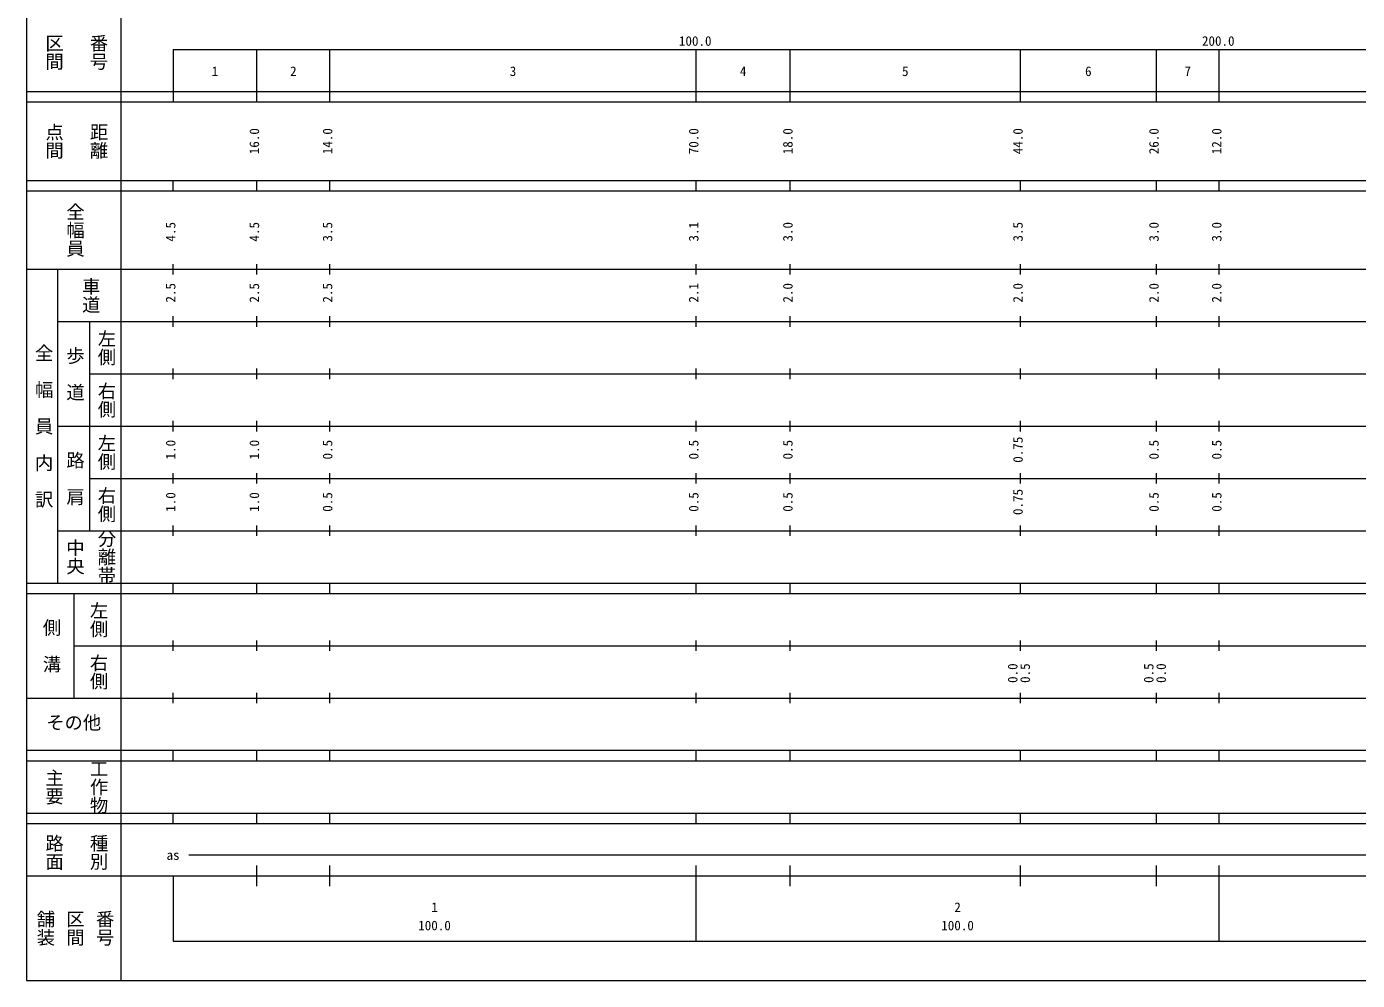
# Model space of a CAD drawing. Units: millimetres on the paper, enlarged 1000 times. Extents: x 59754 to 699754, y 6644 to 366644.
# Drawn here: x 59754 to 314192, y 6644 to 189053 of the extents above; entities that cross this region are included whole.
import ezdxf
from ezdxf.enums import TextEntityAlignment as Align

# ---------------------------------------------------------------- set-up
doc = ezdxf.new("R2010")
doc.units = ezdxf.units.MM
doc.header["$LTSCALE"] = 1000
doc.layers.add('S-SUV', color=7, linetype='Continuous', lineweight=13)
doc.styles.add('@ＭＳ ゴシック', font='')
doc.styles.add('ＭＳ ゴシック', font='')
doc.styles.get('@ＭＳ ゴシック').set_extended_font_data('@MS Gothic')
doc.styles.get('ＭＳ ゴシック').set_extended_font_data('MS Gothic')

msp = doc.modelspace()

# ---------------------------------------------------------------- linework, layer by layer
at = {"layer": 'S-SUV'}
for p, q in [((59754, 366644), (59754, 6644)), ((77754, 356644), (77754, 6644)), ((87754, 184644), (598754, 184644)), ((87754, 184644), (87754, 174644)), ((103754, 174644), (103754, 184644)), ((117754, 174644), (117754, 184644)), ((187754, 174644), (187754, 184644)), ((205754, 174644), (205754, 184644)), ((249754, 174644), (249754, 184644)), ((275754, 174644), (275754, 184644)), ((287754, 174644), (287754, 184644)), ((59754, 176644), (598754, 176644)), ((59754, 174644), (598754, 174644)), ((59754, 159644), (598754, 159644)), ((87754, 157644), (87754, 159644)), ((103754, 157644), (103754, 159644)), ((117754, 157644), (117754, 159644)), ((187754, 157644), (187754, 159644)), ((205754, 157644), (205754, 159644)), ((249754, 157644), (249754, 159644)), ((275754, 157644), (275754, 159644)), ((287754, 157644), (287754, 159644)), ((59754, 157644), (598754, 157644)), ((59754, 142644), (598754, 142644)), ((65754, 82644), (65754, 142644)), ((87754, 141644), (87754, 143644)), ((103754, 141644), (103754, 143644)), ((117754, 141644), (117754, 143644)), ((187754, 141644), (187754, 143644)), ((205754, 141644), (205754, 143644)), ((249754, 141644), (249754, 143644)), ((275754, 141644), (275754, 143644)), ((287754, 141644), (287754, 143644)), ((65754, 132644), (598754, 132644)), ((71754, 132644), (71754, 92644)), ((87754, 131644), (87754, 133644)), ((103754, 131644), (103754, 133644)), ((117754, 131644), (117754, 133644)), ((187754, 131644), (187754, 133644)), ((205754, 131644), (205754, 133644)), ((249754, 131644), (249754, 133644)), ((275754, 131644), (275754, 133644)), ((287754, 131644), (287754, 133644)), ((71754, 122644), (598754, 122644)), ((87754, 121644), (87754, 123644)), ((103754, 121644), (103754, 123644)), ((117754, 121644), (117754, 123644)), ((187754, 121644), (187754, 123644)), ((205754, 121644), (205754, 123644)), ((249754, 121644), (249754, 123644)), ((275754, 121644), (275754, 123644)), ((287754, 121644), (287754, 123644)), ((65754, 112644), (598754, 112644)), ((87754, 111644), (87754, 113644)), ((103754, 111644), (103754, 113644)), ((117754, 111644), (117754, 113644)), ((187754, 111644), (187754, 113644)), ((205754, 111644), (205754, 113644)), ((249754, 111644), (249754, 113644)), ((275754, 111644), (275754, 113644)), ((287754, 111644), (287754, 113644)), ((71754, 102644), (598754, 102644)), ((87754, 101644), (87754, 103644)), ((103754, 101644), (103754, 103644)), ((117754, 101644), (117754, 103644)), ((187754, 101644), (187754, 103644)), ((205754, 101644), (205754, 103644)), ((249754, 101644), (249754, 103644)), ((275754, 101644), (275754, 103644)), ((287754, 101644), (287754, 103644)), ((65754, 92644), (598754, 92644)), ((87754, 91644), (87754, 93644)), ((103754, 91644), (103754, 93644)), ((117754, 91644), (117754, 93644)), ((187754, 91644), (187754, 93644)), ((205754, 91644), (205754, 93644)), ((249754, 91644), (249754, 93644)), ((275754, 91644), (275754, 93644)), ((287754, 91644), (287754, 93644)), ((59754, 82644), (598754, 82644)), ((87754, 80644), (87754, 82644)), ((103754, 80644), (103754, 82644)), ((117754, 80644), (117754, 82644)), ((187754, 80644), (187754, 82644)), ((205754, 80644), (205754, 82644)), ((249754, 80644), (249754, 82644)), ((275754, 80644), (275754, 82644)), ((287754, 80644), (287754, 82644)), ((59754, 80644), (598754, 80644)), ((68754, 80644), (68754, 60644)), ((87754, 69644), (87754, 71644)), ((103754, 69644), (103754, 71644)), ((117754, 69644), (117754, 71644)), ((187754, 69644), (187754, 71644)), ((205754, 69644), (205754, 71644)), ((249754, 69644), (249754, 71644)), ((275754, 69644), (275754, 71644)), ((287754, 69644), (287754, 71644)), ((68754, 70644), (598754, 70644)), ((87754, 59644), (87754, 61644)), ((103754, 59644), (103754, 61644)), ((117754, 59644), (117754, 61644)), ((187754, 59644), (187754, 61644)), ((205754, 59644), (205754, 61644)), ((249754, 59644), (249754, 61644)), ((275754, 59644), (275754, 61644)), ((287754, 59644), (287754, 61644)), ((59754, 60644), (598754, 60644)), ((59754, 50644), (598754, 50644)), ((59754, 48644), (598754, 48644)), ((87754, 48644), (87754, 50644)), ((103754, 48644), (103754, 50644)), ((117754, 48644), (117754, 50644)), ((187754, 48644), (187754, 50644)), ((205754, 48644), (205754, 50644)), ((249754, 48644), (249754, 50644)), ((275754, 48644), (275754, 50644)), ((287754, 48644), (287754, 50644)), ((59754, 38644), (598754, 38644)), ((87754, 36644), (87754, 38644)), ((103754, 36644), (103754, 38644)), ((117754, 36644), (117754, 38644)), ((187754, 36644), (187754, 38644)), ((205754, 36644), (205754, 38644)), ((249754, 36644), (249754, 38644)), ((275754, 36644), (275754, 38644)), ((287754, 36644), (287754, 38644)), ((59754, 36644), (598754, 36644)), ((90754, 30644), (584754, 30644)), ((103754, 24644), (103754, 28644)), ((117754, 24644), (117754, 28644)), ((187754, 14144), (187754, 28644)), ((205754, 24644), (205754, 28644)), ((249754, 24644), (249754, 28644)), ((275754, 24644), (275754, 28644)), ((287754, 14144), (287754, 28644)), ((59754, 26644), (598754, 26644)), ((87754, 26644), (87754, 14144)), ((87754, 14144), (598754, 14144)), ((59754, 6644), (699754, 6644))]:
    msp.add_line(p, q, dxfattribs=at)

# ---------------------------------------------------------------- texts
for s, height, rotation, style, p in [('区間', 2566, 270, '@ＭＳ ゴシック', (63004, 187644)), ('番号', 2566, 270, '@ＭＳ ゴシック', (71504, 187644)), ('点間', 2566, 270, '@ＭＳ ゴシック', (63004, 170644)), ('距離', 2566, 270, '@ＭＳ ゴシック', (71504, 170644)), ('16.0', 1833, 90, 'ＭＳ ゴシック', (104754, 164644)), ('14.0', 1833, 90, 'ＭＳ ゴシック', (118754, 164644)), ('70.0', 1833, 90, 'ＭＳ ゴシック', (188754, 164644)), ('18.0', 1833, 90, 'ＭＳ ゴシック', (206754, 164644)), ('44.0', 1833, 90, 'ＭＳ ゴシック', (250754, 164644)), ('26.0', 1833, 90, 'ＭＳ ゴシック', (276754, 164644)), ('12.0', 1833, 90, 'ＭＳ ゴシック', (288754, 164644)), ('全幅員', 2566, 270, '@ＭＳ ゴシック', (67004, 155394)), ('4.5', 1833, 90, 'ＭＳ ゴシック', (88754, 147943)), ('4.5', 1833, 90, 'ＭＳ ゴシック', (104754, 147943)), ('3.5', 1833, 90, 'ＭＳ ゴシック', (118754, 147943)), ('3.1', 1833, 90, 'ＭＳ ゴシック', (188754, 147943)), ('3.0', 1833, 90, 'ＭＳ ゴシック', (206754, 147943)), ('3.5', 1833, 90, 'ＭＳ ゴシック', (250754, 147943)), ('3.0', 1833, 90, 'ＭＳ ゴシック', (276754, 147943)), ('3.0', 1833, 90, 'ＭＳ ゴシック', (288754, 147943)), ('車道', 2566, 270, '@ＭＳ ゴシック', (70004, 141144)), ('2.5', 1833, 90, 'ＭＳ ゴシック', (88754, 136269)), ('2.5', 1833, 90, 'ＭＳ ゴシック', (104754, 136269)), ('2.5', 1833, 90, 'ＭＳ ゴシック', (118754, 136269)), ('2.1', 1833, 90, 'ＭＳ ゴシック', (188754, 136269)), ('2.0', 1833, 90, 'ＭＳ ゴシック', (206754, 136269)), ('2.0', 1833, 90, 'ＭＳ ゴシック', (250754, 136269)), ('2.0', 1833, 90, 'ＭＳ ゴシック', (276754, 136269)), ('2.0', 1833, 90, 'ＭＳ ゴシック', (288754, 136269)), ('左側', 2566, 270, '@ＭＳ ゴシック', (73004, 131144)), ('全\u3000幅\u3000員\u3000内\u3000訳', 2566, 270, '@ＭＳ ゴシック', (61004, 128394)), ('歩\u3000道', 2566, 270, '@ＭＳ ゴシック', (67004, 127894)), ('右側', 2566, 270, '@ＭＳ ゴシック', (73004, 121144)), ('左側', 2566, 270, '@ＭＳ ゴシック', (73004, 111144)), ('1.0', 1833, 90, 'ＭＳ ゴシック', (88754, 106269)), ('1.0', 1833, 90, 'ＭＳ ゴシック', (104754, 106269)), ('0.5', 1833, 90, 'ＭＳ ゴシック', (118754, 106269)), ('0.5', 1833, 90, 'ＭＳ ゴシック', (188754, 106269)), ('0.5', 1833, 90, 'ＭＳ ゴシック', (206754, 106269)), ('0.75', 1833, 90, 'ＭＳ ゴシック', (250754, 105644)), ('0.5', 1833, 90, 'ＭＳ ゴシック', (276754, 106269)), ('0.5', 1833, 90, 'ＭＳ ゴシック', (288754, 106269)), ('路\u3000肩', 2566, 270, '@ＭＳ ゴシック', (67004, 107894)), ('右側', 2566, 270, '@ＭＳ ゴシック', (73004, 101144)), ('1.0', 1833, 90, 'ＭＳ ゴシック', (88754, 96269)), ('1.0', 1833, 90, 'ＭＳ ゴシック', (104754, 96269)), ('0.5', 1833, 90, 'ＭＳ ゴシック', (118754, 96269)), ('0.5', 1833, 90, 'ＭＳ ゴシック', (188754, 96269)), ('0.5', 1833, 90, 'ＭＳ ゴシック', (206754, 96269)), ('0.75', 1833, 90, 'ＭＳ ゴシック', (250754, 95644)), ('0.5', 1833, 90, 'ＭＳ ゴシック', (276754, 96269)), ('0.5', 1833, 90, 'ＭＳ ゴシック', (288754, 96269)), ('分離帯', 2566, 270, '@ＭＳ ゴシック', (73004, 92894)), ('中央', 2566, 270, '@ＭＳ ゴシック', (67004, 91144)), ('左側', 2566, 270, '@ＭＳ ゴシック', (71504, 79144)), ('側\u3000溝', 2566, 270, '@ＭＳ ゴシック', (62504, 75894)), ('右側', 2566, 270, '@ＭＳ ゴシック', (71504, 69144)), ('0.0', 1833, 90, 'ＭＳ ゴシック', (249754, 63533)), ('0.5', 1833, 90, 'ＭＳ ゴシック', (252124, 63533)), ('0.5', 1833, 90, 'ＭＳ ゴシック', (275754, 63533)), ('0.0', 1833, 90, 'ＭＳ ゴシック', (278124, 63533)), ('工作物', 2566, 270, '@ＭＳ ゴシック', (71504, 48894)), ('主要', 2566, 270, '@ＭＳ ゴシック', (63004, 47144)), ('路面', 2566, 270, '@ＭＳ ゴシック', (63004, 34644)), ('種別', 2566, 270, '@ＭＳ ゴシック', (71504, 34644)), ('舗装', 2566, 270, '@ＭＳ ゴシック', (61337, 20144)), ('区間', 2566, 270, '@ＭＳ ゴシック', (67004, 20144)), ('番号', 2566, 270, '@ＭＳ ゴシック', (72671, 20144))]:
    msp.add_text(s, height=height, rotation=rotation, dxfattribs=dict(at, style=style)).set_placement(p, align=Align.BOTTOM_LEFT)
at = {"layer": 'S-SUV', "style": 'ＭＳ ゴシック'}
for s, height, p in [('100.0', 1833, (184473, 184839)), ('200.0', 1833, (284473, 184839)), ('1', 1833, (95129, 179049)), ('2', 1833, (110129, 179049)), ('3', 1833, (152129, 179049)), ('4', 1833, (196129, 179049)), ('5', 1833, (227129, 179049)), ('6', 1833, (262129, 179049)), ('7', 1833, (281129, 179049)), ('その他', 2566, (63504, 53894)), ('as', 1833, (86504, 29144)), ('1', 1833, (137129, 19167)), ('2', 1833, (237129, 19167)), ('100.0', 1833, (134629, 15677)), ('100.0', 1833, (234629, 15677))]:
    msp.add_text(s, height=height, dxfattribs=at).set_placement(p, align=Align.BOTTOM_LEFT)

doc.saveas('drawing.dxf')
